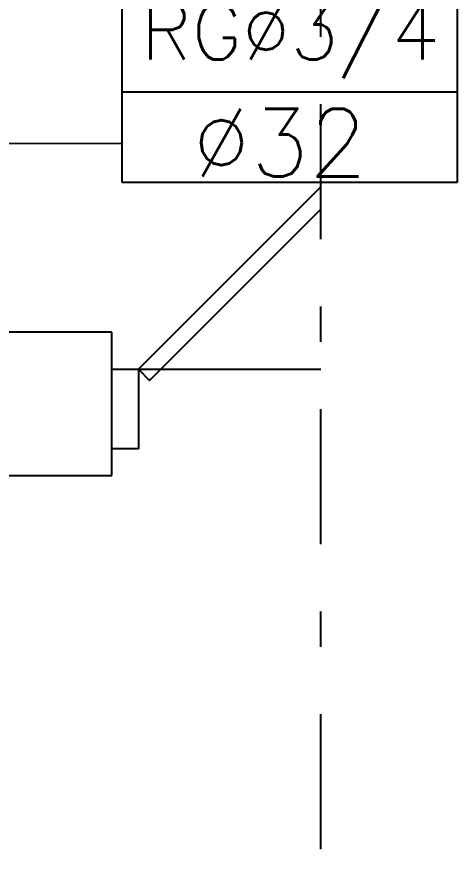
# Model space of a CAD drawing. Header units: millimetres. Extents: x 1573 to 2177, y 1587 to 1932.
# Drawn here: x 1906.754 to 1907.998, y 1912.401 to 1914.775 of the extents above; entities that cross this region are included whole.
import ezdxf
from ezdxf.enums import TextEntityAlignment as Align

# ---------------------------------------------------------------- set-up
doc = ezdxf.new("R2010")
doc.units = ezdxf.units.MM
doc.header["$LTSCALE"] = 0.03
doc.linetypes.add('DASHDOT', pattern=[25.4, 12.7, -6.35, 0, -6.35])
for name, color, linetype in [('-HIDRO', 8, 'Continuous'), ('Prumadas_L', 1, 'Continuous'), ('Prumadas_Q', 3, 'Continuous'), ('Prumadas_T', 2, 'Continuous')]:
    doc.layers.add(name, color=color, linetype=linetype)
doc.styles.add('ROMANS', font='romans.shx', dxfattribs={"height": 0.1})

msp = doc.modelspace()

# ---------------------------------------------------------------- linework, layer by layer
at = {"layer": '-HIDRO', "linetype": 'DASHDOT'}
msp.add_line((1907.6134, 1896.9073), (1907.6134, 1918.2748), dxfattribs=at)
at = {"layer": '-HIDRO'}
for p, q in [((1907.6134, 1914.2953), (1907.0974, 1913.7793)), ((1907.1292, 1913.7475), (1907.6134, 1914.2317)), ((1907.0224, 1913.8843), (1906.5109, 1913.8843)), ((1907.0224, 1913.4793), (1907.0224, 1913.8843)), ((1907.0224, 1913.5543), (1907.0224, 1913.7793)), ((1907.0224, 1913.7793), (1907.0974, 1913.7793)), ((1907.0974, 1913.7793), (1907.6134, 1913.7793)), ((1907.0974, 1913.7793), (1907.1292, 1913.7475)), ((1907.0974, 1913.7793), (1907.0974, 1913.5543)), ((1907.0974, 1913.5543), (1907.0224, 1913.5543)), ((1906.5109, 1913.4793), (1907.0224, 1913.4793))]:
    msp.add_line(p, q, dxfattribs=at)
at = {"layer": 'Prumadas_L'}
for p, q in [((1907.0518, 1914.5637), (1907.9981, 1914.5637)), ((1906.5533, 1914.4169), (1907.0518, 1914.4181))]:
    msp.add_line(p, q, dxfattribs=at)
at = {"layer": 'Prumadas_Q'}
for p, q in [((1907.0518, 1914.3067), (1907.0518, 1915.3455)), ((1907.9981, 1915.3455), (1907.9981, 1914.3067)), ((1907.9981, 1914.3067), (1907.0518, 1914.3067))]:
    msp.add_line(p, q, dxfattribs=at)

# ---------------------------------------------------------------- texts
at = {"layer": 'Prumadas_T', "style": 'ROMANS'}
for s, height, p in [('RG%%C3/4', 0.15876, (1907.5264, 1914.6551)), ('%%C32', 0.1921, (1907.4969, 1914.3236))]:
    msp.add_text(s, height=height, rotation=0, dxfattribs=at).set_placement(p, align=Align.CENTER)

doc.saveas('drawing.dxf')
